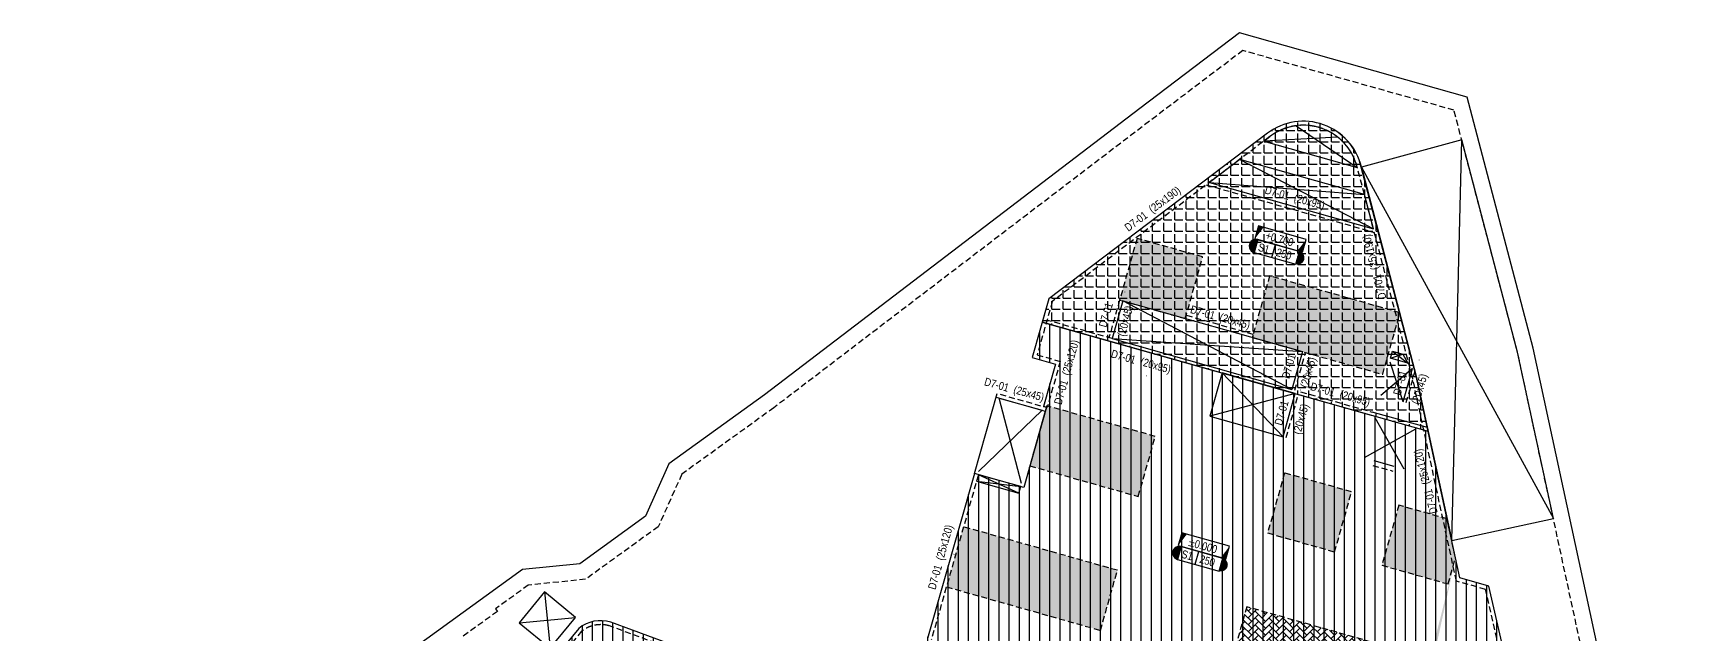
# Model space of a CAD drawing. Header units: millimetres. Extents: x 5400 to 3023951, y -127214 to 225084.
# Drawn here: x 699091 to 802139, y 73998 to 111573 of the extents above; entities that cross this region are included whole.
import ezdxf
from ezdxf.enums import TextEntityAlignment as Align

# ---------------------------------------------------------------- set-up
doc = ezdxf.new("R2010")
doc.units = ezdxf.units.MM
doc.header["$LTSCALE"] = 100
doc.linetypes.add('HIDDEN', pattern=[0.375, 0.25, -0.125])
for name, color, linetype in [('ccu11-Dai', 6, 'Continuous'), ('ccu11-Hatch', 250, 'Continuous'), ('ccu11-Manh', 8, 'Continuous'), ('ccu11-Thay', 7, 'Continuous'), ('ccu12-Chidan', 9, 'Continuous'), ('ccu12-Khuat', 9, 'HIDDEN'), ('ccu12-Lomo', 2, 'Continuous'), ('ccu12-Text', 31, 'Continuous'), ('ccu12-Thay', 7, 'Continuous')]:
    doc.layers.add(name, color=color, linetype=linetype)
for name, color, linetype, lineweight in [('ccu12-Tencaukien', 9, 'Continuous', 15), ('KC-Tencaukien', 9, 'Continuous', 15), ('KT-Kich thuoc', 159, 'Continuous', 18), ('KT-Net thay', 7, 'Continuous', 25)]:
    doc.layers.add(name, color=color, linetype=linetype, lineweight=lineweight)
doc.styles.add('Arial Narrow', font='ARIALN.TTF')

# ---------------------------------------------------------------- blocks, each defined once
blk = doc.blocks.new('*U67')
at = {"layer": 'ccu12-Tencaukien', "color": 8, "ltscale": 10000}
blk.add_line((361, -155), (354, -155), dxfattribs=at)
at = {"layer": 'ccu12-Text', "color": 2, "style": 'Arial Narrow', "width": 0.8}
blk.add_attdef('SH', text='', height=300, dxfattribs=at).set_placement((276, 6), align=Align.BOTTOM_RIGHT)
at = {"layer": 'ccu12-Text', "color": 31, "style": 'Arial Narrow', "width": 0.8}
for tag, p in [('(', (508, -75)), ('KT', (633, -75)), (')', (963, -75))]:
    blk.add_attdef(tag, text='', height=250, dxfattribs=at).set_placement(p, align=Align.BOTTOM_LEFT)
blk = doc.blocks.new('*U63')
at = {"layer": 'ccu12-Tencaukien', "color": 8, "ltscale": 10000}
blk.add_line((361, -155), (354, -155), dxfattribs=at)
at = {"layer": 'ccu12-Text', "color": 2, "style": 'Arial Narrow', "width": 0.8}
blk.add_attdef('SH', text='', height=300, dxfattribs=at).set_placement((276, 6), align=Align.BOTTOM_RIGHT)
at = {"layer": 'ccu12-Text', "color": 31, "style": 'Arial Narrow', "width": 0.8}
for tag, p in [('(', (508, -75)), ('KT', (633, -75)), (')', (963, -75))]:
    blk.add_attdef(tag, text='', height=250, dxfattribs=at).set_placement(p, align=Align.BOTTOM_LEFT)
blk = doc.blocks.new('ccu11-cmb-flat-8')
at = {"layer": 'ccu12-Chidan', "color": 7}
blk.add_lwpolyline([(0, 0), (1550, 0), (1550, 419), (0, 419)], close=True, dxfattribs=at)
at = {"layer": 'ccu12-Chidan'}
for points in [[(0, 0), (166, 419), (0, 419)], [(1550, 419), (1383, 0), (1550, 0)]]:
    blk.add_solid(points, dxfattribs=at)
at = {"layer": 'ccu12-Chidan', "color": 31, "style": 'Arial Narrow', "width": 0.8}
blk.add_attdef('+100.00', text='', height=250, dxfattribs=at).set_placement((745, 206), align=Align.MIDDLE_CENTER)
blk = doc.blocks.new('ccu11-chieudaysan-flat-2')
at = {"layer": 'ccu12-Chidan'}
for points in [[(-569, 0), (-569, 419, 1)], [(788, 419), (788, 0, 1)]]:
    blk.add_hatch(color=8, dxfattribs=at).paths.add_polyline_path(points)
at = {"layer": 'ccu12-Chidan', "color": 7}
blk.add_line((0, 0), (0, 419), dxfattribs=at)
blk.add_lwpolyline([(-569, 0), (788, 0), (788, 419), (-569, 419)], close=True, dxfattribs=at)
blk.add_arc((-569, 209), 209, 90, 270.0001, dxfattribs=at)
at = {"layer": 'ccu12-Chidan', "color": 31, "style": 'Arial Narrow', "width": 0.7}
for tag, p in [('S00', (-488, 209)), ('200', (100, 209))]:
    blk.add_attdef(tag, text='', height=250, dxfattribs=at).set_placement(p, align=Align.MIDDLE_LEFT)
blk = doc.blocks.new('*U44')
at = {"layer": 'ccu12-Tencaukien', "color": 8, "ltscale": 10000}
blk.add_line((361, -155), (354, -155), dxfattribs=at)
at = {"layer": 'ccu12-Text', "color": 2, "style": 'Arial Narrow', "width": 0.8}
blk.add_attdef('SH', text='', height=300, dxfattribs=at).set_placement((276, 6), align=Align.BOTTOM_RIGHT)
at = {"layer": 'ccu12-Text', "color": 31, "style": 'Arial Narrow', "width": 0.8}
for tag, p in [('(', (508, -75)), ('KT', (633, -75)), (')', (963, -75))]:
    blk.add_attdef(tag, text='', height=250, dxfattribs=at).set_placement(p, align=Align.BOTTOM_LEFT)
blk = doc.blocks.new('Lomo T1')
at = {"layer": 'ccu11-Manh', "ltscale": 0.5}
for p, q in [((68348, 94449), (72164, 91826, 0)), ((70956, 93732), (66312, 93480, 0)), ((64815, 92345), (73168, 88007)), ((62918, 90907), (72604, 90149)), ((74240, 79913), (75015, 80162)), ((74362, 80346), (75324, 79607)), ((48367, 72219), (51129, 71885, 0)), ((51012, 71471, 0), (48483, 72632)), ((21380, 65307, 0), (21716, 61788, 0)), ((19789, 63380, 0), (23308, 63715, 0)), ((26075, 46101, 0), (27389, 48712, 0)), ((27890, 48298, 0), (25574, 46515, 0)), ((33821, 43465, 0), (32285, 43177, 0)), ((33050, 44102, 0), (33056, 42540, 0)), ((85827, 43414, 0), (90775, 40389, 0)), ((89933, 44299, 0), (86670, 39504, 0)), ((33056, 42540, 0), (31330, 42020, 0)), ((32285, 43177, 0), (32101, 41383, 0)), ((20589, 37338), (19627, 39235)), ((49299, 39456, 0), (47079, 37485, 0)), ((47759, 39891, 0), (48619, 37050, 0)), ((18531, 36573), (18958, 38425)), ((21130, 37993), (19086, 38579)), ((19614, 37884), (17876, 37114)), ((20462, 37184), (18647, 36478)), ((19379, 35873), (19729, 37789)), ((65036, 36308, 0), (62725, 37324, 0)), ((26211, 34251), (27134, 36076, 0)), ((62630, 36988, 0), (65131, 36645, 0)), ((27481, 35790, 0), (25864, 34538)), ((68172, 34902, 0), (64901, 35463, 0)), ((64996, 35799, 0), (68077, 34565, 0)), ((27577, 33707), (26211, 34251)), ((27291, 33360), (26498, 34598)), ((68729, 32095, 0), (67357, 31651, 0)), ((67575, 32421, 0), (68512, 31325, 0)), ((70436, 30781, 0), (68922, 32040, 0)), ((68704, 31270, 0), (70654, 31551, 0)), ((17785, 28760, 0), (17993, 25086, 0)), ((49319, 28123, 0), (50256, 27027, 0)), ((19712, 27168, 0), (16066, 26678, 0)), ((50474, 27797, 0), (49101, 27353, 0)), ((10467, 21704, 0), (8880, 21588, 0)), ((9580, 22436, 0), (9766, 20856, 0)), ((7765, 20239, 0), (7972, 18447, 0)), ((8768, 19411, 0), (6969, 19275, 0)), ((11158, 17437, 0), (8558, 19000, 0)), ((10871, 17090, 0), (8845, 19347, 0)), ((11321, 16849, 0), (12160, 16609, 0)), ((11937, 16339, 0), (11544, 17119, 0)), ((7753, 14413, 0), (7710, 9650, 0)), ((10066, 12503, 0), (5397, 11560, 0))]:
    blk.add_line(p, q, dxfattribs=at)
at = {"layer": 'ccu11-Manh', "ltscale": 0.5, "elevation": 0, "flags": 128}
for points in [[(68072, 77967), (57502, 83500)], [(56840, 81141), (68735, 80325)]]:
    blk.add_lwpolyline(points, dxfattribs=at)
at = {"layer": 'ccu12-Lomo', "ltscale": 0.5}
for p, q in [((66312, 93480, 0), (66700, 93774, 0)), ((66312, 93480, 0), (72164, 91826, 0)), ((64815, 92345), (62918, 90907)), ((57502, 83500), (56840, 81141)), ((57502, 83500), (68735, 80326)), ((56840, 81141), (68073, 77967)), ((68735, 80326), (68073, 77967))]:
    blk.add_line(p, q, dxfattribs=at)
at = {"layer": 'ccu12-Lomo', "ltscale": 0.5, "elevation": 0}
for points in [[(64815, 92345), (62918, 90907), (73168, 88007), (72604, 90149)], [(75015, 80162), (75324, 79607), (74240, 79913), (74362, 80346)], [(48367, 72219), (51012, 71471), (51129, 71885), (48483, 72632)], [(21380, 65307), (19789, 63380), (21716, 61788), (23308, 63715)], [(26075, 46101), (27890, 48298), (27389, 48712), (25574, 46515)], [(33821, 43465), (33050, 44102), (32285, 43177), (33056, 42540)], [(89933, 44299), (85827, 43414), (86670, 39504), (90775, 40389)], [(33056, 42540), (32285, 43177), (31330, 42020), (32101, 41383)], [(20589, 37338), (21130, 37993), (19627, 39235), (19086, 38579)], [(49299, 39456), (47759, 39891), (47079, 37485), (48619, 37050)], [(18531, 36573), (19614, 37884), (18958, 38425), (17876, 37114)], [(19379, 35873), (20462, 37184), (19729, 37789), (18647, 36478)], [(62630, 36988), (65036, 36308), (65131, 36645), (62725, 37324)], [(26211, 34251), (27481, 35790), (27134, 36076), (25864, 34538)], [(68172, 34902), (64996, 35799), (64901, 35463), (68077, 34565)], [(27291, 33360), (27577, 33707), (26498, 34598), (26211, 34251)], [(68729, 32095), (67575, 32421), (67357, 31651), (68512, 31325)], [(68704, 31270), (70436, 30781), (70654, 31551), (68922, 32040)], [(19712, 27168), (17785, 28760), (16066, 26678), (17993, 25086)], [(50474, 27797), (49319, 28123), (49101, 27353), (50256, 27027)], [(10467, 21704), (9580, 22436), (8880, 21588), (9766, 20856)], [(8768, 19411), (7765, 20239), (6969, 19275), (7972, 18447)], [(10871, 17090), (11158, 17437), (8845, 19347), (8558, 19000)], [(11321, 16849), (11937, 16339), (12160, 16609), (11544, 17119)], [(10066, 12503), (7753, 14413), (5397, 11560), (7710, 9650)]]:
    blk.add_lwpolyline(points, close=True, dxfattribs=at)
at = {"layer": 'ccu12-Lomo', "ltscale": 0.5}
blk.add_arc((68795, 91012, 0), 3466, 13.59274, 127.16985, dxfattribs=at)
blk = doc.blocks.new('*U41')
at = {"layer": 'ccu12-Tencaukien', "color": 8, "ltscale": 10000}
blk.add_line((361, -155), (354, -155), dxfattribs=at)
at = {"layer": 'ccu12-Text', "color": 2, "style": 'Arial Narrow', "width": 0.8}
blk.add_attdef('SH', text='', height=300, dxfattribs=at).set_placement((276, 6), align=Align.BOTTOM_RIGHT)
at = {"layer": 'ccu12-Text', "color": 31, "style": 'Arial Narrow', "width": 0.8}
for tag, p in [('(', (508, -75)), ('KT', (633, -75)), (')', (963, -75))]:
    blk.add_attdef(tag, text='', height=250, dxfattribs=at).set_placement(p, align=Align.BOTTOM_LEFT)
blk = doc.blocks.new('*U46')
at = {"layer": 'ccu12-Tencaukien', "color": 8, "ltscale": 10000}
blk.add_line((361, -155), (354, -155), dxfattribs=at)
at = {"layer": 'ccu12-Text', "color": 2, "style": 'Arial Narrow', "width": 0.8}
blk.add_attdef('SH', text='', height=300, dxfattribs=at).set_placement((276, 6), align=Align.BOTTOM_RIGHT)
at = {"layer": 'ccu12-Text', "color": 31, "style": 'Arial Narrow', "width": 0.8}
for tag, p in [('(', (508, -75)), ('KT', (633, -75)), (')', (963, -75))]:
    blk.add_attdef(tag, text='', height=250, dxfattribs=at).set_placement(p, align=Align.BOTTOM_LEFT)

msp = doc.modelspace()

# ---------------------------------------------------------------- hatches: boundary and pattern name
at = {"layer": 'ccu11-Hatch', "ltscale": 0.5}
h = msp.add_hatch(dxfattribs=at)
h.set_pattern_fill('ANSI31', color=250, scale=200, angle=45)
edge = h.paths.add_edge_path(flags=17)
edge.add_line((762161.6, 93492.4), (786274.8, 86678.7))
edge.add_line((786274.8, 86678.7), (785533.5, 90117.5))
edge.add_line((785533.5, 90117.5), (782099.6, 103186.5))
edge.add_arc((778479.8, 102335.6), 3718.4, 13.228512, 127.143966)
edge.add_line((776234.6, 105299.7), (762571.8, 94944.1))
edge.add_line((762571.8, 94944.1), (762161.6, 93492.4))
edge = h.paths.add_edge_path(flags=16)
edge.add_line((786766.3, 84117.6), (786769.1, 84106.6))
h.paths.add_polyline_path([(786740.9, 83329.2), (786113.3, 85840.3), (785159.3, 85601.8), (785787, 83090.7)], flags=24)
h.paths.add_polyline_path([(787043.7, 81491.9), (786603.6, 83252.7), (785860.6, 83066.9), (786300.7, 81306.1)], flags=24)
edge = h.paths.add_edge_path()
edge.add_line((757928.4, 84026.9), (754991.5, 73729))
edge.add_arc((748819.2, 77310.5), 7136.1, 247.051702, 329.874551, ccw=False)
edge.add_line((746036.8, 70739.2), (735191.7, 74744.5))
edge.add_arc((734572.3, 72647.7), 2186.4, 73.544101, 128.89231)
edge.add_line((733199.6, 74349.4), (703092.3, 37901.4))
edge.add_arc((708804, 34090.1), 6866.6, 146.285189, 162.699425)
edge.add_arc((761693.5, 16453.9), 62617.8, 161.683983, 173.205137)
edge.add_arc((760110.6, 16581.3), 61030.9, 173.148042, 178.228319)
edge.add_arc((703375.2, 18803.3), 4279.5, 184.491092, 289.618041)
edge.add_line((704812, 14772.2), (713828.6, 18124))
edge.add_arc((709009.9, 32915), 15556.1, 288.044971, 308.174018)
edge.add_line((718624.4, 20685.8), (723617.4, 26731.8))
edge.add_line((723617.4, 26731.8), (726447.5, 30165.9))
edge.add_arc((739259.9, 14578.8), 20177.1, 48.742657, 129.419714, ccw=False)
edge.add_arc((761138.1, 38309.8), 12116.6, 224.967079, 238.591735)
edge.add_arc((765927.1, 52350.6), 26791.1, 245.515869, 254.38791)
edge.add_arc((764582.2, 48124.3), 22359.3, 254.792463, 266.844914)
edge.add_line((763351.6, 25798.8), (765113.6, 25770.2))
edge.add_arc((764597.2, 48216.7), 22452.5, 271.317906, 316.044739)
edge.add_line((780760.3, 32632.5), (791172.6, 69354))
edge.add_arc((787154.2, 70729.5), 4247.2, 341.104549, 371.502219)
edge.add_line((791316.2, 71576.4), (790071.4, 76988.6))
edge.add_line((790071.4, 76988.6), (788252.7, 77502.6))
edge.add_line((788252.7, 77502.6), (785533.5, 90117.5))
edge.add_line((785533.5, 90117.5), (782097.7, 103189.2))
edge.add_arc((778479.7, 102337.5), 3716.9, 13.247021, 127.159909)
edge.add_line((776234.6, 105299.7), (762571.8, 94944.1))
edge.add_line((762571.8, 94944.1), (761536.2, 91279.1))
edge.add_line((761536.2, 91279.1), (762978.4, 90871.6))
edge.add_line((762978.4, 90871.6), (762228, 88225.9))
edge.add_line((762228, 88225.9), (762420.5, 88171.5))
edge.add_line((762420.5, 88171.5), (761003.8, 83157.8))
edge.add_line((761003.8, 83157.8), (757928.4, 84026.9))
h = msp.add_hatch(dxfattribs=at)
h.set_pattern_fill('ANGLE', color=256, scale=100)
h.set_pattern_definition([(0, (0, 0), (0, 698.5), [508, -190.5]), (90, (0, 0), (-698.5, 4e-14), [508, -190.5])])
edge = h.paths.add_edge_path()
edge.add_line((762161.6, 93492.4), (786274.8, 86678.7))
edge.add_line((786274.8, 86678.7), (785533.5, 90117.5))
edge.add_line((785533.5, 90117.5), (782099.6, 103186.5))
edge.add_arc((778479.8, 102335.6), 3718.4, 13.228512, 127.143966)
edge.add_line((776234.6, 105299.7), (762571.8, 94944.1))
edge.add_line((762571.8, 94944.1), (762161.6, 93492.4))
h = msp.add_hatch(dxfattribs=at)
h.set_pattern_fill('CROSS', color=256, scale=70)
h.paths.add_polyline_path([(775282.7, 92538.5), (783433.5, 90235.4), (784521.2, 94084.6), (776370.4, 96387.8)])
h.paths.add_polyline_path([(772184.3, 97570.7), (768084.8, 98729.1), (766997.1, 94879.8), (771096.6, 93721.4)])
h.paths.add_polyline_path([(769222.4, 86353.4), (762447.7, 88267.7), (761387.2, 84514.7), (768161.9, 82600.4)])
h.paths.add_polyline_path([(781492, 82886.4), (777305.9, 84069.2), (776245.4, 80316.2), (780431.5, 79133.3)])
h.paths.add_polyline_path([(766856.7, 77981.2), (757234.7, 80700.1), (756174.2, 76947.1), (765796.2, 74228.2)])
edge = h.paths.add_edge_path()
edge.add_line((756927.1, 71746.4), (754391.9, 72462.8))
edge.add_arc((748819.2, 77310.5), 7386.1, 296.463091, 318.97913, ccw=False)
edge.add_line((752110.6, 70698.3), (751680.5, 69176.2))
edge.add_line((751680.5, 69176.2), (755866.6, 67993.3))
edge.add_line((755866.6, 67993.3), (756927.1, 71746.4))
h.paths.add_polyline_path([(764491, 69609.1), (760112.4, 70846.3), (759051.9, 67093.3), (763430.5, 65856)])
h.paths.add_polyline_path([(755750.4, 34981), (759118.5, 34029.3), (757894.9, 29698.8), (754526.8, 30650.6)])
h.paths.add_polyline_path([(762789.8, 32991.9), (766157.9, 32040.1), (764934.2, 27709.7), (761566.1, 28661.4)])
edge = h.paths.add_edge_path()
edge.add_line((787983, 78754.2), (787455.5, 81201.3))
edge.add_line((787455.5, 81201.3), (784446.3, 82051.6))
edge.add_line((784446.3, 82051.6), (783385.8, 78298.5))
edge.add_line((783385.8, 78298.5), (787523.8, 77129.3))
edge.add_line((787523.8, 77129.3), (787977, 78733))
edge.add_line((781046, 46849.8), (776908, 48019))
edge.add_line((776908, 48019), (775847.5, 44266))
edge.add_line((775847.5, 44266), (779985.5, 43096.7))
edge.add_line((779985.5, 43096.7), (781046, 46849.8))
edge.add_line((776271.5, 33079.2), (772133.5, 34248.4))
edge.add_line((772133.5, 34248.4), (771073, 30495.4))
edge.add_line((771073, 30495.4), (775211, 29326.1))
edge.add_line((775211, 29326.1), (776271.5, 33079.2))
edge.add_line((777862.3, 38708.7), (773724.3, 39878))
edge.add_line((773724.3, 39878), (772663.8, 36124.9))
edge.add_line((772663.8, 36124.9), (776801.8, 34955.7))
edge.add_line((776801.8, 34955.7), (777862.3, 38708.7))
h = msp.add_hatch(dxfattribs=at)
h.set_pattern_fill('AR-HBONE', color=256, scale=3)
h.paths.add_polyline_path([(791391.3, 71048.4), (774940.2, 75697.1), (773879.7, 71944), (790330.8, 67295.4)])
h.paths.add_polyline_path([(789018, 62678.4), (772574.4, 67324.9), (771513.9, 63571.9), (787957.5, 58925.4)])
h.paths.add_polyline_path([(786644.7, 54308.4), (770208.7, 58952.7), (769148.2, 55199.7), (785584.2, 50555.3)])

# ---------------------------------------------------------------- linework, layer by layer
at = {"layer": 'ccu11-Dai', "color": 6}
msp.add_lwpolyline([(812200, 2000), (792829.9, 91861.5), (788706.5, 107554.6), (774485.7, 111573), (768248.9, 106845.8), (744794.2, 88951.3), (738832, 84641.6), (737359.8, 81356.4), (733255.7, 78389.7), (729674.5, 78022.1), (727405.3, 76381.8), (725136, 74741.5), (722866.8, 73101.2)], dxfattribs=at)
at = {"layer": 'ccu11-Hatch', "ltscale": 0.5, "elevation": 0}
msp.add_lwpolyline([(759273.1, 88801.1), (762352.5, 87930.9), (761003.8, 83157.8), (757930.5, 84034.3), (759341.1, 89041.7)], dxfattribs=at)
at = {"layer": 'ccu11-Manh', "ltscale": 0.5}
for p, q in [((787748.7, 79841.1, 0), (788371.5, 104894.4, 0)), ((782099.6, 103186.5, 0), (794102.7, 81210.7, 0)), ((784716, 88522.1), (783905.2, 90985.3)), ((777212.1, 86329.9), (773392.9, 90318.8)), ((785300.6, 90591.1), (783320.6, 88916.4)), ((760865.7, 83404.7), (759465.6, 88746.7)), ((777973.5, 89024.4), (772631.5, 87624.3)), ((762160.1, 87985.3), (758171.2, 84166.1)), ((785476.4, 86800.4), (782267.4, 85005.4)), ((784769.4, 84298.4), (782974.4, 87507.4))]:
    msp.add_line(p, q, dxfattribs=at)
at = {"layer": 'ccu11-Thay', "ltscale": 0.5}
for p, q in [((773200.4, 90373.2), (762161.6, 93492.4)), ((778252.6, 88945.6), (782712.9, 87685.2, 0)), ((786227.1, 86900, 0), (782767.3, 87877.7, 0)), ((784143.9, 84475.1, 0), (782892.9, 84828.6, 0))]:
    msp.add_line(p, q, dxfattribs=at)
at = {"layer": 'ccu11-Thay', "elevation": 0}
for points in [[(791316.2, 71576.4), (790071.4, 76988.6), (788252.7, 77502.6), (785533.5, 90117.5), (782097.7, 103189.2, 0.54246365), (776234.6, 105299.7), (762571.8, 94944.1), (761536.2, 91279.1), (762978.4, 90871.6), (762228, 88225.9), (762420.5, 88171.5), (761003.8, 83157.8), (757928.4, 84026.9)], [(757928.4, 84026.9), (754991.5, 73729, -0.37798245)], [(746036.8, 70739.2), (735191.7, 74744.5, 0.24630937), (733199.6, 74349.4), (703092.3, 37901.4, 0.07174332)]]:
    msp.add_lwpolyline(points, format="xyb", dxfattribs=at)
at = {"layer": 'ccu11-Thay', "ltscale": 0.5, "elevation": 0}
msp.add_lwpolyline([(762161.6, 93492.4), (786274.8, 86678.7), (785533.5, 90117.5), (782099.6, 103186.5, 0.54247814), (776234.6, 105299.7), (762571.8, 94944.1), (762161.6, 93492.4)], format="xyb", dxfattribs=at)
msp.add_lwpolyline([(777212.1, 86329.9), (777973.5, 89024.4), (773392.9, 90318.8), (772631.5, 87624.3), (777212.1, 86329.9)], dxfattribs=at)
at = {"layer": 'ccu12-Khuat', "ltscale": 15}
for p, q in [((772403.1, 102082), (782911.8, 99108.6)), ((766997.1, 94879.9), (766330.9, 92522.2)), ((775337.1, 92731, 0), (771151, 93913.9)), ((766525.6, 92467.1), (762456.5, 93616.9)), ((777949.9, 89239.2, 0), (778612.6, 91597.7, 0)), ((784908.4, 88467.7), (785493.1, 90536.7)), ((759533.6, 88987.3), (762228, 88225.9)), ((777404.6, 86275.6), (778166, 88970)), ((778307, 89138), (782767.3, 87877.7, 0)), ((782811.3, 84539.9, 0), (784062.4, 84186.4, 0))]:
    msp.add_line(p, q, dxfattribs=at)
at = {"layer": 'ccu12-Khuat', "color": 6, "ltscale": 15}
msp.add_lwpolyline([(811177, 2000), (791857, 91629), (787884.5, 106747.7), (774692.9, 110475.3), (768854.2, 106049.8), (745390.5, 88148.4), (739635, 83988.1), (738162.8, 80702.9), (733624.3, 77422.3), (730043.2, 77054.7), (727991.1, 75571.3), (728108.2, 75409.2), (725839, 73768.9)], dxfattribs=at)
at = {"layer": 'ccu12-Khuat', "ltscale": 15, "elevation": 0}
for points in [[(791071.8, 71523.5), (789860.9, 76788.3), (788040, 77302.9), (785290.3, 90059.4), (781855.1, 103128.8, 0.54275975), (776385.6, 105100.4), (762789.6, 94795.5), (761844.7, 91451.7), (763287.2, 91044.1), (762468.6, 88157.9), (762228.1, 88226.1)], [(758166.8, 83951.2), (755223.4, 73630.7, -0.37897019)], [(745944.8, 70506.7), (735113.1, 74507, 0.24185018), (733375.8, 74170.1), (703293.3, 37752.1, 0.07134671)]]:
    msp.add_lwpolyline(points, format="xyb", dxfattribs=at)
for points in [[(772184.3, 97570.7), (768084.8, 98729.1), (766997.1, 94879.8), (771096.6, 93721.4), (772184.3, 97570.7)], [(775282.7, 92538.5), (783433.5, 90235.4), (784521.2, 94084.6), (776370.4, 96387.8), (775282.7, 92538.5)], [(769222.4, 86353.4), (762447.7, 88267.7), (761387.2, 84514.7), (768161.9, 82600.4), (769222.4, 86353.4)], [(781492, 82886.4), (777305.9, 84069.2), (776245.4, 80316.2), (780431.5, 79133.3), (781492, 82886.4)], [(766856.7, 77981.2), (757234.7, 80700.1), (756174.2, 76947.1), (765796.2, 74228.2), (766856.7, 77981.2)], [(791391.3, 71048.4), (774940.2, 75697.1), (773879.7, 71944), (790330.8, 67295.4), (791391.3, 71048.4)]]:
    msp.add_lwpolyline(points, dxfattribs=at)
msp.add_lwpolyline([(787983, 78754.2), (787455.5, 81201.3), (784446.3, 82051.6), (783385.8, 78298.5), (787523.8, 77129.3)], close=True, dxfattribs=at)
at = {"layer": 'ccu12-Lomo', "ltscale": 0.5, "elevation": 0}
for points in [[(787748.7, 79841.1), (794102.7, 81210.7), (791857, 91629), (788371.5, 104894.4), (782099.6, 103186.5), (785533.5, 90117.5), (787748.7, 79841.1)], [(732993.3, 75041.8), (731065.6, 76633.8), (729473.7, 74706.1), (731401.4, 73114.2), (732993.3, 75041.8)]]:
    msp.add_lwpolyline(points, dxfattribs=at)
at = {"layer": 'ccu12-Thay'}
msp.add_line((784716, 88522.1), (785300.6, 90591.1), dxfattribs=at)
at = {"layer": 'ccu12-Thay', "ltscale": 0.5}
msp.add_line((759465.6, 88746.7), (762160.1, 87985.3), dxfattribs=at)
at = {"layer": 'KT-Net thay'}
msp.add_arc((778479.7, 102337.5, 0), 3716.9, 13.247021, 127.159909, dxfattribs=at)

# ---------------------------------------------------------------- block references
at = {"layer": 'ccu12-Tencaukien'}
ref = msp.add_blockref('*U41', (769145.8, 100045.3, 0), dxfattribs=dict(at, xscale=1.815893337873054, yscale=1.815893337873054, zscale=1.815893337873054, rotation=36.46764528496804))
ref.add_attrib('KT', '(25x190)', dxfattribs={"color": 31, "height": 500, "rotation": 36.467645, "style": 'Arial Narrow'}).set_placement((769136.1, 100159.5), align=Align.BOTTOM_LEFT)
ref.add_attrib('SH', 'D7-01', dxfattribs={"color": 2, "height": 500, "rotation": 36.467645, "style": 'Arial Narrow'}).set_placement((768882.3, 99943.6), align=Align.BOTTOM_RIGHT)
ref = msp.add_blockref('*U46', (777730.5, 100832.7, 0), dxfattribs=dict(at, xscale=1.815893337873054, yscale=1.815893337873054, zscale=1.815893337873054, rotation=344.2212278170489))
ref.add_attrib('KT', '(20x95)', dxfattribs={"color": 31, "height": 500, "rotation": 344.221228, "style": 'Arial Narrow'}).set_placement((777814.9, 100910.3, 0), align=Align.BOTTOM_LEFT)
ref.add_attrib('SH', 'D7-01', dxfattribs={"color": 2, "height": 500, "rotation": 344.221228, "style": 'Arial Narrow'}).set_placement((777488.7, 100978.7, 0), align=Align.BOTTOM_RIGHT)
ref = msp.add_blockref('*U41', (783441.5, 96828.6, 0), dxfattribs=dict(at, xscale=1.815893337873054, yscale=1.815893337873054, zscale=1.815893337873054, rotation=104.0344800678252))
ref.add_attrib('KT', '(25x190)', dxfattribs={"color": 31, "height": 500, "rotation": 104.03448, "style": 'Arial Narrow'}).set_placement((783332.2, 96863.2), align=Align.BOTTOM_LEFT)
ref.add_attrib('SH', 'D7-01', dxfattribs={"color": 2, "height": 500, "rotation": 104.03448, "style": 'Arial Narrow'}).set_placement((783435, 96546.2), align=Align.BOTTOM_RIGHT)
ref = msp.add_blockref('*U63', (766877.6, 94832.4, 0), dxfattribs=dict(at, xscale=1.815893337873054, yscale=1.815893337873054, zscale=1.815893337873054, rotation=74.21909893616227))
ref.add_attrib('KT', '(20x45)', dxfattribs={"color": 31, "height": 500, "rotation": 74.219099, "style": 'Arial Narrow'}).set_placement((767461.1, 92525.3), align=Align.BOTTOM_LEFT)
ref.add_attrib('SH', 'D7-01', dxfattribs={"color": 2, "height": 500, "rotation": 74.219099, "style": 'Arial Narrow'}).set_placement((766731.6, 94590.6), align=Align.BOTTOM_RIGHT)
ref = msp.add_blockref('*U46', (773073.2, 93362.5, 0), dxfattribs=dict(at, xscale=1.815893337873054, yscale=1.815893337873054, zscale=1.815893337873054, rotation=344.2212278170489))
ref.add_attrib('KT', '(20x45)', dxfattribs={"color": 31, "height": 500, "rotation": 344.221228, "style": 'Arial Narrow'}).set_placement((773157.5, 93440.2), align=Align.BOTTOM_LEFT)
ref.add_attrib('SH', 'D7-01', dxfattribs={"color": 2, "height": 500, "rotation": 344.221228, "style": 'Arial Narrow'}).set_placement((772831.4, 93508.6), align=Align.BOTTOM_RIGHT)
ref = msp.add_blockref('*U41', (764073.3, 89998.9, 0), dxfattribs=dict(at, xscale=1.815893337873054, yscale=1.815893337873054, zscale=1.815893337873054, rotation=74.21909893616227))
ref.add_attrib('KT', '(25x120)', dxfattribs={"color": 31, "height": 500, "rotation": 74.219099, "style": 'Arial Narrow'}).set_placement((763995.7, 90083.3, 0), align=Align.BOTTOM_LEFT)
ref.add_attrib('SH', 'D7-01', dxfattribs={"color": 2, "height": 500, "rotation": 74.219099, "style": 'Arial Narrow'}).set_placement((763927.3, 89757.1, 0), align=Align.BOTTOM_RIGHT)
ref = msp.add_blockref('*U46', (768118, 90591.8, 0), dxfattribs=dict(at, xscale=1.815893337873054, yscale=1.815893337873054, zscale=1.815893337873054, rotation=344.2212278170489))
ref.add_attrib('KT', '(20x95)', dxfattribs={"color": 31, "height": 500, "rotation": 344.221228, "style": 'Arial Narrow'}).set_placement((768202.4, 90669.4), align=Align.BOTTOM_LEFT)
ref.add_attrib('SH', 'D7-01', dxfattribs={"color": 2, "height": 500, "rotation": 344.221228, "style": 'Arial Narrow'}).set_placement((767876.2, 90737.8), align=Align.BOTTOM_RIGHT)
ref = msp.add_blockref('*U63', (778307.1, 91620.6, 0), dxfattribs=dict(at, xscale=1.815893337873054, yscale=1.815893337873054, zscale=1.815893337873054, rotation=74.21909893616227))
ref.add_attrib('KT', '(20x45)', dxfattribs={"color": 31, "height": 500, "rotation": 74.219099, "style": 'Arial Narrow'}).set_placement((778890.5, 89313.5), align=Align.BOTTOM_LEFT)
ref.add_attrib('SH', 'D7-01', dxfattribs={"color": 2, "height": 500, "rotation": 74.219099, "style": 'Arial Narrow'}).set_placement((778161, 91378.8), align=Align.BOTTOM_RIGHT)
ref = msp.add_blockref('*U44', (785268.6, 90581.6, 0), dxfattribs=dict(at, xscale=1.815893337873054, yscale=1.815893337873054, zscale=1.815893337873054, rotation=74.21909893616227))
ref.add_attrib('KT', '(20x45)', dxfattribs={"color": 31, "height": 500, "rotation": 74.219099, "style": 'Arial Narrow'}).set_placement((785852.1, 88274.6, 0), align=Align.BOTTOM_LEFT)
ref.add_attrib('SH', 'D7-01', dxfattribs={"color": 2, "height": 500, "rotation": 74.219099, "style": 'Arial Narrow'}).set_placement((785122.6, 90339.9, 0), align=Align.BOTTOM_RIGHT)
ref = msp.add_blockref('*U67', (760196.7, 88843.7, 0), dxfattribs=dict(at, xscale=1.815893337873054, yscale=1.815893337873054, zscale=1.815893337873054, rotation=344.2212278170489))
ref.add_attrib('KT', '(25x45)', dxfattribs={"color": 31, "height": 500, "rotation": 344.221228, "style": 'Arial Narrow'}).set_placement((760281.1, 88921.4, 0), align=Align.BOTTOM_LEFT)
ref.add_attrib('SH', 'D7-01', dxfattribs={"color": 2, "height": 500, "rotation": 344.221228, "style": 'Arial Narrow'}).set_placement((759955, 88989.8, 0), align=Align.BOTTOM_RIGHT)
ref = msp.add_blockref('*U46', (780573.1, 88548.1, 0), dxfattribs=dict(at, xscale=1.815893337873054, yscale=1.815893337873054, zscale=1.815893337873054, rotation=344.2212278170489))
ref.add_attrib('KT', '(20x95)', dxfattribs={"color": 31, "height": 500, "rotation": 344.221228, "style": 'Arial Narrow'}).set_placement((780657.5, 88625.7), align=Align.BOTTOM_LEFT)
ref.add_attrib('SH', 'D7-01', dxfattribs={"color": 2, "height": 500, "rotation": 344.221228, "style": 'Arial Narrow'}).set_placement((780331.3, 88694.1), align=Align.BOTTOM_RIGHT)
ref = msp.add_blockref('*U63', (777853.1, 88702.3, 0), dxfattribs=dict(at, xscale=1.815893337873054, yscale=1.815893337873054, zscale=1.815893337873054, rotation=74.21909893616227))
ref.add_attrib('KT', '(20x45)', dxfattribs={"color": 31, "height": 500, "rotation": 74.219099, "style": 'Arial Narrow'}).set_placement((778436.6, 86395.2, 0), align=Align.BOTTOM_LEFT)
ref.add_attrib('SH', 'D7-01', dxfattribs={"color": 2, "height": 500, "rotation": 74.219099, "style": 'Arial Narrow'}).set_placement((777707.1, 88460.5, 0), align=Align.BOTTOM_RIGHT)
ref = msp.add_blockref('*U41', (786651.5, 83413.9, 0), dxfattribs=dict(at, xscale=1.815893337873054, yscale=1.815893337873054, zscale=1.815893337873054, rotation=104.0344800678252))
ref.add_attrib('KT', '(25x120)', dxfattribs={"color": 31, "height": 500, "rotation": 104.03448, "style": 'Arial Narrow'}).set_placement((786542.2, 83448.5), align=Align.BOTTOM_LEFT)
ref.add_attrib('SH', 'D7-01', dxfattribs={"color": 2, "height": 500, "rotation": 104.03448, "style": 'Arial Narrow'}).set_placement((786645, 83131.5), align=Align.BOTTOM_RIGHT)
ref = msp.add_blockref('*U41', (756199.4, 78438.1, 0), dxfattribs=dict(at, xscale=1.815893337873054, yscale=1.815893337873054, zscale=1.815893337873054, rotation=74.21909893616227))
ref.add_attrib('KT', '(25x120)', dxfattribs={"color": 31, "height": 500, "rotation": 74.219099, "style": 'Arial Narrow'}).set_placement((756121.8, 78522.5, 0), align=Align.BOTTOM_LEFT)
ref.add_attrib('SH', 'D7-01', dxfattribs={"color": 2, "height": 500, "rotation": 74.219099, "style": 'Arial Narrow'}).set_placement((756053.4, 78196.3, 0), align=Align.BOTTOM_RIGHT)
at = {"layer": 'KC-Tencaukien'}
ref = msp.add_blockref('ccu11-cmb-flat-8', (775445.4, 98706.3), dxfattribs=dict(at, xscale=1.999999999999999, yscale=1.999999999999999, zscale=1.999999999999999, rotation=344.2212265880018))
ref.add_attrib('+100.00', '+0.700', dxfattribs={"layer": 'ccu12-Chidan', "color": 31, "height": 500, "rotation": 344.221227, "style": 'Arial Narrow'}).set_placement((776991.4, 98696.7), align=Align.MIDDLE_CENTER)
ref = msp.add_blockref('ccu11-chieudaysan-flat-2', (776498.2, 97538.1), dxfattribs=dict(at, xscale=1.999999999999999, yscale=1.999999999999999, zscale=1.999999999999999, rotation=344.2212265880018))
ref.add_attrib('S00', 'S1', dxfattribs={"layer": 'ccu12-Chidan', "color": 31, "height": 500, "rotation": 344.221227, "style": 'Arial Narrow'}).set_placement((775672.9, 98206.6), align=Align.MIDDLE_LEFT)
ref.add_attrib('200', '250', dxfattribs={"layer": 'ccu12-Chidan', "color": 31, "height": 500, "rotation": 344.221227, "style": 'Arial Narrow'}).set_placement((776804.6, 97886.8), align=Align.MIDDLE_LEFT)
ref = msp.add_blockref('ccu11-chieudaysan-flat-2', (771708, 78357.2), dxfattribs=dict(at, xscale=1.999999999999999, yscale=1.999999999999999, zscale=1.999999999999999, rotation=344.2212265880018))
ref.add_attrib('S00', 'S1', dxfattribs={"layer": 'ccu12-Chidan', "color": 31, "height": 500, "rotation": 344.221227, "style": 'Arial Narrow'}).set_placement((770882.7, 79025.8), align=Align.MIDDLE_LEFT)
ref.add_attrib('200', '250', dxfattribs={"layer": 'ccu12-Chidan', "color": 31, "height": 500, "rotation": 344.221227, "style": 'Arial Narrow'}).set_placement((772014.4, 78706), align=Align.MIDDLE_LEFT)
ref = msp.add_blockref('ccu11-cmb-flat-8', (770655.2, 79525.5), dxfattribs=dict(at, xscale=1.999999999999999, yscale=1.999999999999999, zscale=1.999999999999999, rotation=344.2212265880018))
ref.add_attrib('+100.00', '%%p0.000', dxfattribs={"layer": 'ccu12-Chidan', "color": 31, "height": 500, "rotation": 344.221227, "style": 'Arial Narrow'}).set_placement((772201.2, 79515.8), align=Align.MIDDLE_CENTER)
at = {"layer": 'KT-Kich thuoc'}
msp.add_blockref('Lomo T1', (709685.2, 11326.5), dxfattribs=at)

doc.saveas('drawing.dxf')
